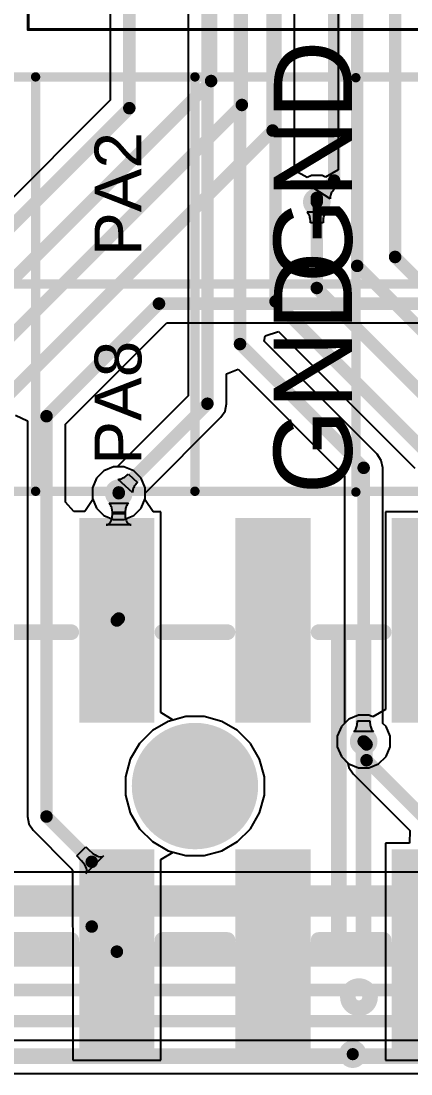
# Model space of a CAD drawing. Header units: millimetres. Extents: x -27 to 79, y -14 to 66.
# Drawn here: x 34 to 40.34, y -2.79 to 14.32 of the extents above; entities that cross this region are included whole.
import ezdxf

# ---------------------------------------------------------------- set-up
doc = ezdxf.new("R2010")
doc.units = ezdxf.units.MM
for name, color, linetype in [('BottomLayer', 5, 'Continuous'), ('BottomOverlay', 54, 'Continuous'), ('BottomSolder', 6, 'Continuous'), ('Mechanical15', 56, 'Continuous'), ('MultiLayer', 9, 'Continuous'), ('PadHoleLayer', 156, 'Continuous'), ('TopLayer', 1, 'Continuous'), ('TopOverlay', 2, 'Continuous'), ('TopPaste', 8, 'Continuous'), ('TopSolder', 216, 'Continuous'), ('ViaHoleLayer', 16, 'Continuous')]:
    doc.layers.add(name, color=color, linetype=linetype)
doc.styles.add('Arial', font='arial.ttf', dxfattribs={"height": 0.2})

msp = doc.modelspace()

# ---------------------------------------------------------------- hatches: boundary and pattern name
at = {"layer": 'BottomLayer'}
h = msp.add_hatch(color=5, dxfattribs=at)
edge = h.paths.add_edge_path()
edge.add_arc((38.81, 11.378), 0.225, 0, 360)
h = msp.add_hatch(color=5, dxfattribs=at)
edge = h.paths.add_edge_path()
edge.add_arc((35.59, 6.647), 0.225, 0, 360)
h = msp.add_hatch(color=5, dxfattribs=at)
edge = h.paths.add_edge_path()
edge.add_arc((36.829, 1.89), 0.925, 0, 360)
h = msp.add_hatch(color=5, dxfattribs=at)
edge = h.paths.add_edge_path()
edge.add_arc((39.572, 2.615), 0.225, 0, 360)
h = msp.add_hatch(color=5, dxfattribs=at)
edge = h.paths.add_edge_path()
edge.add_arc((39.394, -2.465), 0.225, 0, 360)
at = {"layer": 'BottomSolder'}
h = msp.add_hatch(color=6, dxfattribs=at)
edge = h.paths.add_edge_path()
edge.add_arc((36.829, 1.89), 1.027, 0, 360)
at = {"layer": 'MultiLayer'}
h = msp.add_hatch(color=9, dxfattribs=at)
edge = h.paths.add_edge_path()
edge.add_arc((36.829, 1.89), 0.925, 0, 360)
at = {"layer": 'PadHoleLayer'}
h = msp.add_hatch(color=156, dxfattribs=at)
edge = h.paths.add_edge_path()
edge.add_arc((36.829, 1.89), 0.925, 0, 360)
at = {"layer": 'TopLayer'}
h = msp.add_hatch(color=1, dxfattribs=at)
edge = h.paths.add_edge_path()
edge.add_arc((38.81, 11.378), 0.225, 0, 360)
h = msp.add_hatch(color=1, dxfattribs=at)
edge = h.paths.add_edge_path()
edge.add_arc((35.59, 6.647), 0.225, 0, 360)
for points in [[(35.049, 3.02), (35.049, 6.14), (36.069, 6.14), (36.069, 3.02)], [(37.589, 3.02), (37.589, 6.14), (38.609, 6.14), (38.609, 3.02)], [(40.128, 3.02), (40.128, 6.14), (41.148, 6.14), (41.148, 3.02)], [(35.049, -2.36), (35.049, 0.76), (36.069, 0.76), (36.069, -2.36)], [(37.589, -2.36), (37.589, 0.76), (38.609, 0.76), (38.609, -2.36)], [(40.128, -2.36), (40.128, 0.76), (41.148, 0.76), (41.148, -2.36)]]:
    msp.add_hatch(color=1, dxfattribs=at).paths.add_polyline_path(points)
h = msp.add_hatch(color=1, dxfattribs=at)
edge = h.paths.add_edge_path()
edge.add_arc((36.829, 1.89), 0.925, 0, 360)
h = msp.add_hatch(color=1, dxfattribs=at)
edge = h.paths.add_edge_path()
edge.add_arc((39.572, 2.615), 0.225, 0, 360)
h = msp.add_hatch(color=1, dxfattribs=at)
edge = h.paths.add_edge_path()
edge.add_arc((39.394, -2.465), 0.225, 0, 360)
at = {"layer": 'TopPaste'}
for points in [[(35.049, 3.02), (35.049, 6.14), (36.069, 6.14), (36.069, 3.02)], [(37.589, 3.02), (37.589, 6.14), (38.609, 6.14), (38.609, 3.02)], [(40.128, 3.02), (40.128, 6.14), (41.148, 6.14), (41.148, 3.02)], [(35.049, -2.36), (35.049, 0.76), (36.069, 0.76), (36.069, -2.36)], [(37.589, -2.36), (37.589, 0.76), (38.609, 0.76), (38.609, -2.36)], [(40.128, -2.36), (40.128, 0.76), (41.148, 0.76), (41.148, -2.36)]]:
    msp.add_hatch(color=8, dxfattribs=at).paths.add_polyline_path(points)
at = {"layer": 'TopSolder'}
for points in [[(34.947, 2.919), (34.947, 6.242), (36.17, 6.242), (36.17, 2.919)], [(37.487, 2.919), (37.487, 6.242), (38.71, 6.242), (38.71, 2.919)], [(40.027, 2.919), (40.027, 6.242), (41.25, 6.242), (41.25, 2.919)], [(34.947, -2.462), (34.947, 0.862), (36.17, 0.862), (36.17, -2.462)], [(37.487, -2.462), (37.487, 0.862), (38.71, 0.862), (38.71, -2.462)], [(40.027, -2.462), (40.027, 0.862), (41.25, 0.862), (41.25, -2.462)]]:
    msp.add_hatch(color=216, dxfattribs=at).paths.add_polyline_path(points)
h = msp.add_hatch(color=216, dxfattribs=at)
edge = h.paths.add_edge_path()
edge.add_arc((36.829, 1.89), 1.027, 0, 360)
at = {"layer": 'ViaHoleLayer'}
h = msp.add_hatch(color=16, dxfattribs=at)
edge = h.paths.add_edge_path()
edge.add_arc((38.81, 11.378), 0.1, 0, 360)
h = msp.add_hatch(color=16, dxfattribs=at)
edge = h.paths.add_edge_path()
edge.add_arc((35.59, 6.647), 0.1, 0, 360)
h = msp.add_hatch(color=16, dxfattribs=at)
edge = h.paths.add_edge_path()
edge.add_arc((39.572, 2.615), 0.1, 0, 360)
h = msp.add_hatch(color=16, dxfattribs=at)
edge = h.paths.add_edge_path()
edge.add_arc((39.394, -2.465), 0.1, 0, 360)

# ---------------------------------------------------------------- linework, layer by layer
at = {"layer": 'BottomLayer'}
for p, q in [((39.156, 21.219), (39.156, 11.903)), ((36.721, 18.379), (36.721, 8.23)), ((38.449, 11.888), (38.449, 18.438)), ((38.652, 11.776), (38.449, 11.888)), ((38.724, 11.806), (38.652, 11.776)), ((38.895, 11.806), (38.724, 11.806)), ((38.952, 11.782), (38.895, 11.806)), ((39.156, 11.903), (38.952, 11.782)), ((38.663, 11.205), (38.652, 11.217)), ((38.652, 11.217), (38.967, 11.217)), ((38.672, 11.192), (38.663, 11.205)), ((38.681, 11.178), (38.672, 11.192)), ((38.688, 11.163), (38.681, 11.178)), ((38.694, 11.146), (38.688, 11.163)), ((38.699, 11.128), (38.694, 11.146)), ((38.703, 11.108), (38.699, 11.128)), ((38.92, 11.128), (38.916, 11.108)), ((38.925, 11.146), (38.92, 11.128)), ((38.931, 11.163), (38.925, 11.146)), ((38.939, 11.178), (38.931, 11.163)), ((38.947, 11.192), (38.939, 11.178)), ((38.957, 11.205), (38.947, 11.192)), ((38.967, 11.217), (38.957, 11.205)), ((38.707, 11.065), (38.703, 11.108)), ((38.708, 11.042), (38.707, 11.065)), ((38.911, 11.042), (38.708, 11.042)), ((38.912, 11.065), (38.911, 11.042)), ((38.913, 11.087), (38.912, 11.065)), ((38.916, 11.108), (38.913, 11.087)), ((37.969, 9.206), (38.186, 9.276)), ((38.186, 9.276), (40.406, 7.056)), ((37.954, 9.116), (37.969, 9.206)), ((39.791, 7.279), (37.954, 9.116)), ((37.342, 8.584), (37.53, 8.662)), ((37.342, 8.101), (37.342, 8.584)), ((37.53, 8.662), (39.261, 6.931)), ((36.721, 8.23), (35.576, 7.085)), ((37.319, 7.982), (37.342, 8.101)), ((36.024, 6.654), (37.251, 7.881)), ((37.251, 7.881), (37.319, 7.982)), ((39.859, 7.179), (39.791, 7.279)), ((35.505, 7.075), (35.348, 7.01)), ((35.555, 7.075), (35.505, 7.075)), ((35.561, 7.077), (35.555, 7.075)), ((35.566, 7.078), (35.561, 7.077)), ((35.561, 7.077), (35.561, 7.077)), ((35.561, 7.077), (35.561, 7.077)), ((35.569, 7.08), (35.566, 7.078)), ((35.574, 7.083), (35.569, 7.08)), ((35.576, 7.085), (35.574, 7.083)), ((39.882, 7.06), (39.859, 7.179)), ((39.882, 2.924), (39.882, 7.06)), ((35.227, 6.889), (35.162, 6.732)), ((35.348, 7.01), (35.227, 6.889)), ((35.583, 6.872), (35.599, 6.873)), ((35.815, 6.658), (35.583, 6.872)), ((35.599, 6.873), (35.615, 6.876)), ((35.615, 6.876), (35.631, 6.881)), ((35.631, 6.881), (35.647, 6.887)), ((35.647, 6.887), (35.663, 6.895)), ((35.663, 6.895), (35.679, 6.904)), ((35.679, 6.904), (35.696, 6.916)), ((35.696, 6.916), (35.712, 6.928)), ((35.712, 6.928), (35.729, 6.943)), ((35.729, 6.943), (35.746, 6.959)), ((35.746, 6.959), (35.896, 6.822)), ((39.261, 6.931), (39.261, 2.921)), ((35.162, 6.732), (35.162, 6.562)), ((35.817, 6.69), (35.815, 6.674)), ((35.815, 6.674), (35.815, 6.658)), ((35.821, 6.706), (35.817, 6.69)), ((35.826, 6.722), (35.821, 6.706)), ((35.833, 6.738), (35.826, 6.722)), ((35.842, 6.755), (35.833, 6.738)), ((35.853, 6.771), (35.842, 6.755)), ((35.866, 6.788), (35.853, 6.771)), ((35.88, 6.805), (35.866, 6.788)), ((35.896, 6.822), (35.88, 6.805)), ((35.162, 6.562), (35.227, 6.404)), ((35.953, 6.404), (36.018, 6.562)), ((36.018, 6.639), (36.02, 6.648)), ((36.018, 6.562), (36.018, 6.639)), ((36.02, 6.648), (36.021, 6.649)), ((36.021, 6.649), (36.023, 6.652)), ((36.023, 6.652), (36.024, 6.654)), ((35.227, 6.404), (35.348, 6.284)), ((35.833, 6.284), (35.953, 6.404)), ((35.348, 6.284), (35.505, 6.219)), ((35.505, 6.219), (35.675, 6.219)), ((35.675, 6.219), (35.833, 6.284)), ((36.393, 2.941), (36.136, 2.793)), ((36.68, 3.018), (36.393, 2.941)), ((36.977, 3.018), (36.68, 3.018)), ((37.264, 2.941), (36.977, 3.018)), ((37.522, 2.793), (37.264, 2.941)), ((39.258, 2.909), (39.253, 2.902)), ((39.259, 2.912), (39.258, 2.91)), ((39.258, 2.91), (39.258, 2.91)), ((39.258, 2.91), (39.258, 2.909)), ((39.261, 2.918), (39.259, 2.913)), ((39.259, 2.913), (39.259, 2.912)), ((39.261, 2.921), (39.261, 2.918)), ((39.468, 2.905), (39.469, 2.927)), ((39.469, 2.927), (39.47, 2.95)), ((39.47, 2.95), (39.673, 2.95)), ((39.673, 2.95), (39.674, 2.927)), ((39.674, 2.927), (39.678, 2.884)), ((39.883, 2.915), (39.882, 2.924)), ((39.884, 2.913), (39.883, 2.915)), ((39.884, 2.912), (39.884, 2.913)), ((39.885, 2.91), (39.884, 2.912)), ((39.886, 2.909), (39.885, 2.91)), ((39.885, 2.91), (39.885, 2.91)), ((39.89, 2.902), (39.886, 2.909)), ((36.136, 2.793), (35.926, 2.583)), ((37.732, 2.583), (37.522, 2.793)), ((39.209, 2.857), (39.143, 2.7)), ((39.253, 2.902), (39.209, 2.857)), ((39.414, 2.775), (39.425, 2.787)), ((39.729, 2.775), (39.414, 2.775)), ((39.425, 2.787), (39.434, 2.8)), ((39.434, 2.8), (39.443, 2.814)), ((39.443, 2.814), (39.45, 2.83)), ((39.45, 2.83), (39.456, 2.846)), ((39.456, 2.846), (39.461, 2.865)), ((39.461, 2.865), (39.465, 2.884)), ((39.465, 2.884), (39.468, 2.905)), ((39.678, 2.884), (39.682, 2.865)), ((39.682, 2.865), (39.687, 2.846)), ((39.687, 2.846), (39.693, 2.83)), ((39.693, 2.83), (39.701, 2.814)), ((39.701, 2.814), (39.709, 2.8)), ((39.709, 2.8), (39.719, 2.787)), ((39.719, 2.787), (39.729, 2.775)), ((39.935, 2.857), (39.89, 2.902)), ((40, 2.7), (39.935, 2.857)), ((35.926, 2.583), (35.778, 2.326)), ((37.88, 2.326), (37.732, 2.583)), ((39.143, 2.7), (39.143, 2.529)), ((40, 2.529), (40, 2.7)), ((39.143, 2.529), (39.209, 2.372)), ((39.935, 2.372), (40, 2.529)), ((35.778, 2.326), (35.701, 2.039)), ((37.957, 2.039), (37.88, 2.326)), ((39.209, 2.372), (39.329, 2.252)), ((39.329, 2.252), (39.486, 2.186)), ((39.657, 2.186), (39.814, 2.252)), ((39.814, 2.252), (39.935, 2.372)), ((39.486, 2.186), (39.657, 2.186)), ((35.701, 2.039), (35.701, 1.742)), ((37.957, 1.742), (37.957, 2.039)), ((35.701, 1.742), (35.778, 1.455)), ((37.88, 1.455), (37.957, 1.742)), ((35.778, 1.455), (35.926, 1.197)), ((37.732, 1.197), (37.88, 1.455)), ((35.926, 1.197), (36.136, 0.987)), ((37.522, 0.987), (37.732, 1.197)), ((36.136, 0.987), (36.393, 0.839)), ((37.264, 0.839), (37.522, 0.987)), ((36.393, 0.839), (36.68, 0.762)), ((36.68, 0.762), (36.977, 0.762)), ((36.977, 0.762), (37.264, 0.839)), ((44.852, 0.49), (25.439, 0.49)), ((20.62, -2.239), (47.125, -2.239)), ((71.657, -2.786), (4.311, -2.786))]:
    msp.add_line(p, q, dxfattribs=at)
for points, const_width in [([(40.083, 10.485), (40.083, 21.915)], 0.203), ([(39.466, 10.34), (39.466, 21.516)], 0.203), ([(38.138, 9.763), (38.138, 18.744)], 0.203), ([(37.032, 8.101), (37.032, 18.634)], 0.203), ([(37.561, 9.07), (37.561, 17.982)], 0.203), ([(38.81, 9.981), (38.81, 11.378)], 0.203), ([(39.466, 10.34), (44.245, 5.561)], 0.203), ([(40.083, 10.485), (43.382, 7.187)], 0.203), ([(38.81, 9.981), (43.712, 5.078)], 0.203), ([(38.138, 9.763), (40.842, 7.06)], 0.203), ([(37.561, 9.07), (39.572, 7.06)], 0.203), ([(35.59, 6.66), (37.032, 8.101)], 0.203), ([(39.572, 2.615), (39.572, 7.06)], 0.203), ([(35.59, 6.647), (35.59, 6.66)], 0.203), ([(25.246, 0.024), (59.13, 0.024)], 0.508), ([(22.325, -0.84), (52.145, -0.84)], 0.406), ([(21.106, -1.424), (49.813, -1.424)], 0.203), ([(20.62, -1.928), (47.42, -1.928)], 0.203)]:
    msp.add_lwpolyline(points, dxfattribs=dict(at, const_width=const_width))
at = {"layer": 'BottomLayer', "const_width": 0.102}
for points in [[(38.759, 11.378, 1), (38.86, 11.378, 1)], [(39.416, 10.34, 1), (39.517, 10.34, 1)], [(39.416, 10.34, 1), (39.517, 10.34, 1)], [(40.032, 10.485, 1), (40.134, 10.485, 1)], [(40.032, 10.485, 1), (40.134, 10.485, 1)], [(38.759, 9.981, 1), (38.86, 9.981, 1)], [(38.759, 9.981, 1), (38.86, 9.981, 1)], [(38.088, 9.763, 1), (38.189, 9.763, 1)], [(38.088, 9.763, 1), (38.189, 9.763, 1)], [(37.511, 9.07, 1), (37.612, 9.07, 1)], [(37.511, 9.07, 1), (37.612, 9.07, 1)], [(36.981, 8.101, 1), (37.082, 8.101, 1)], [(36.981, 8.101, 1), (37.082, 8.101, 1)], [(39.521, 7.06, 1), (39.622, 7.06, 1)], [(39.521, 7.06, 1), (39.622, 7.06, 1)], [(35.539, 6.66, 1), (35.641, 6.66, 1)], [(35.539, 6.66, 1), (35.641, 6.66, 1)], [(35.539, 6.647, 1), (35.641, 6.647, 1)], [(39.521, 2.615, 1), (39.622, 2.615, 1)]]:
    msp.add_lwpolyline(points, format="xyb", close=True, dxfattribs=at)
at = {"layer": 'BottomOverlay', "const_width": 0.254}
msp.add_lwpolyline([(3.5, -2.5), (72.5, -2.5)], dxfattribs=at)
at = {"layer": 'Mechanical15', "const_width": 0.05}
for points in [[(34.117, 14.178), (34.117, 27.628)], [(34.117, 14.178), (47.567, 14.178)]]:
    msp.add_lwpolyline(points, dxfattribs=at)
at = {"layer": 'Mechanical15'}
for points, const_width in [([(34.104, 14.178, 1), (34.129, 14.178, 1)], 0.025), ([(34.104, 14.178, 1), (34.129, 14.178, 1)], 0.025), ([(37.229, 1.89, 1), (36.429, 1.89, 1)], 0.8), ([(36.229, 1.89, 1), (36.629, 1.89, 1)], 0.4), ([(37.029, 1.89, 1), (37.429, 1.89, 1)], 0.4)]:
    msp.add_lwpolyline(points, format="xyb", close=True, dxfattribs=dict(at, const_width=const_width))
at = {"layer": 'TopLayer'}
for p, q in [((35.451, 15.315), (35.451, 13.03)), ((35.451, 13.03), (29.014, 6.594)), ((38.838, 11.63), (38.853, 11.641)), ((38.853, 11.641), (38.886, 11.666)), ((38.886, 11.666), (38.902, 11.681)), ((38.902, 11.681), (38.919, 11.698)), ((38.919, 11.698), (39.098, 11.589)), ((38.765, 11.598), (38.779, 11.602)), ((39.029, 11.427), (38.765, 11.598)), ((38.779, 11.602), (38.793, 11.607)), ((38.793, 11.607), (38.808, 11.613)), ((38.808, 11.613), (38.823, 11.621)), ((38.823, 11.621), (38.838, 11.63)), ((39.028, 11.474), (39.026, 11.458)), ((39.032, 11.489), (39.028, 11.474)), ((39.038, 11.506), (39.032, 11.489)), ((39.046, 11.522), (39.038, 11.506)), ((39.056, 11.538), (39.046, 11.522)), ((39.068, 11.555), (39.056, 11.538)), ((39.082, 11.572), (39.068, 11.555)), ((39.098, 11.589), (39.082, 11.572)), ((39.026, 11.458), (39.027, 11.442)), ((39.027, 11.442), (39.029, 11.427)), ((34.726, 7.769), (36.373, 9.416)), ((36.373, 9.416), (40.461, 9.416)), ((33.911, 7.917), (34.105, 7.825)), ((34.105, 7.825), (34.105, 1.395)), ((34.726, 6.502), (34.726, 7.769)), ((35.505, 7.075), (35.348, 7.01)), ((35.675, 7.075), (35.505, 7.075)), ((35.833, 7.01), (35.675, 7.075)), ((35.227, 6.889), (35.162, 6.732)), ((35.348, 7.01), (35.227, 6.889)), ((35.953, 6.889), (35.833, 7.01)), ((36.018, 6.732), (35.953, 6.889)), ((35.162, 6.732), (35.162, 6.562)), ((36.018, 6.562), (36.018, 6.732)), ((34.858, 6.348), (34.726, 6.502)), ((35.168, 6.547), (35.038, 6.352)), ((35.162, 6.562), (35.168, 6.547)), ((36.012, 6.547), (36.018, 6.562)), ((36.148, 6.343), (36.012, 6.547)), ((35.038, 6.352), (34.858, 6.348)), ((35.443, 6.475), (35.433, 6.486)), ((35.433, 6.486), (35.748, 6.486)), ((35.453, 6.462), (35.443, 6.475)), ((35.461, 6.447), (35.453, 6.462)), ((35.468, 6.432), (35.461, 6.447)), ((35.475, 6.415), (35.468, 6.432)), ((35.48, 6.397), (35.475, 6.415)), ((35.484, 6.377), (35.48, 6.397)), ((35.488, 6.335), (35.484, 6.377)), ((35.488, 6.301), (35.489, 6.34)), ((35.489, 6.311), (35.488, 6.335)), ((35.489, 6.34), (35.692, 6.34)), ((35.694, 6.357), (35.692, 6.335)), ((35.692, 6.34), (35.693, 6.301)), ((35.692, 6.335), (35.692, 6.311)), ((35.697, 6.377), (35.694, 6.357)), ((35.701, 6.397), (35.697, 6.377)), ((35.706, 6.415), (35.701, 6.397)), ((35.712, 6.432), (35.706, 6.415)), ((35.719, 6.447), (35.712, 6.432)), ((35.728, 6.462), (35.719, 6.447)), ((35.737, 6.475), (35.728, 6.462)), ((35.748, 6.486), (35.737, 6.475)), ((36.272, 6.343), (36.148, 6.343)), ((36.272, 3.085), (36.272, 6.343)), ((40.531, 6.343), (39.925, 6.343)), ((39.925, 6.343), (39.925, 3.132)), ((35.439, 6.153), (35.452, 6.167)), ((35.452, 6.167), (35.463, 6.186)), ((35.463, 6.186), (35.472, 6.208)), ((35.472, 6.208), (35.479, 6.235)), ((35.479, 6.235), (35.485, 6.266)), ((35.485, 6.266), (35.488, 6.301)), ((35.692, 6.311), (35.489, 6.311)), ((35.693, 6.301), (35.696, 6.266)), ((35.696, 6.266), (35.701, 6.235)), ((35.701, 6.235), (35.708, 6.208)), ((35.708, 6.208), (35.717, 6.186)), ((35.717, 6.186), (35.728, 6.167)), ((35.728, 6.167), (35.742, 6.153)), ((35.387, 6.134), (35.406, 6.136)), ((35.793, 6.134), (35.387, 6.134)), ((35.406, 6.136), (35.424, 6.142)), ((35.424, 6.142), (35.439, 6.153)), ((35.742, 6.153), (35.757, 6.142)), ((35.757, 6.142), (35.774, 6.136)), ((35.774, 6.136), (35.793, 6.134)), ((36.475, 2.963), (36.272, 3.085)), ((39.925, 3.132), (39.722, 3.016)), ((36.68, 3.018), (36.475, 2.963)), ((36.977, 3.018), (36.68, 3.018)), ((37.264, 2.941), (36.977, 3.018)), ((37.522, 2.793), (37.264, 2.941)), ((39.329, 2.978), (39.209, 2.857)), ((39.486, 3.043), (39.329, 2.978)), ((39.657, 3.043), (39.486, 3.043)), ((39.722, 3.016), (39.657, 3.043)), ((37.732, 2.583), (37.522, 2.793)), ((39.209, 2.857), (39.143, 2.7)), ((37.88, 2.326), (37.732, 2.583)), ((39.143, 2.7), (39.143, 2.529)), ((39.143, 2.529), (39.209, 2.372)), ((37.957, 2.039), (37.88, 2.326)), ((39.209, 2.372), (39.317, 2.264)), ((39.317, 2.264), (39.332, 2.191)), ((39.332, 2.191), (39.399, 2.09)), ((39.399, 2.09), (40.322, 1.166)), ((37.957, 1.742), (37.957, 2.039)), ((37.88, 1.455), (37.957, 1.742)), ((34.105, 1.395), (34.128, 1.277)), ((37.732, 1.197), (37.88, 1.455)), ((34.128, 1.277), (34.196, 1.176)), ((37.522, 0.987), (37.732, 1.197)), ((34.196, 1.176), (34.797, 0.575)), ((40.322, 1.166), (40.315, 0.963)), ((34.908, 0.759), (35.054, 0.901)), ((35.054, 0.901), (35.096, 0.86)), ((35.096, 0.86), (35.171, 0.797)), ((37.264, 0.839), (37.522, 0.987)), ((40.315, 0.963), (39.925, 0.963)), ((39.925, 0.963), (39.925, -2.563)), ((34.984, 0.678), (34.908, 0.759)), ((35.341, 0.754), (35.055, 0.472)), ((35.171, 0.797), (35.204, 0.773)), ((35.204, 0.773), (35.234, 0.756)), ((35.234, 0.756), (35.261, 0.744)), ((35.261, 0.744), (35.286, 0.738)), ((35.286, 0.738), (35.307, 0.738)), ((35.307, 0.738), (35.326, 0.743)), ((35.326, 0.743), (35.341, 0.754)), ((36.272, 0.695), (36.475, 0.817)), ((36.272, -2.563), (36.272, 0.695)), ((36.475, 0.817), (36.68, 0.762)), ((36.68, 0.762), (36.977, 0.762)), ((36.977, 0.762), (37.264, 0.839)), ((34.797, 0.575), (34.827, 0.542)), ((34.827, 0.542), (34.84, 0.526)), ((34.84, 0.526), (34.84, -0.392)), ((35.013, 0.642), (34.984, 0.678)), ((35.036, 0.609), (35.013, 0.642)), ((35.054, 0.578), (35.036, 0.609)), ((35.065, 0.551), (35.054, 0.578)), ((35.071, 0.527), (35.065, 0.551)), ((35.072, 0.505), (35.071, 0.527)), ((35.055, 0.472), (35.066, 0.487)), ((35.066, 0.487), (35.072, 0.505)), ((34.84, -0.392), (34.846, -0.422)), ((34.846, -0.422), (34.846, -2.563)), ((34.846, -2.563), (36.272, -2.563)), ((39.925, -2.563), (41.352, -2.563)), ((71.657, -2.786), (4.311, -2.786))]:
    msp.add_line(p, q, dxfattribs=at)
at = {"layer": 'TopLayer', "const_width": 0.203}
for points in [[(35.762, 12.902), (35.762, 15.315)], [(37.092, 13.343), (37.092, 15.165)], [(37.592, 12.954), (37.592, 15.165)], [(38.092, 12.539), (38.092, 15.165)], [(39.092, 11.726), (39.092, 15.165)], [(30.479, 6.73), (37.092, 13.343)], [(29.234, 6.374), (35.762, 12.902)], [(31.977, 7.339), (37.592, 12.954)], [(33.019, 7.466), (38.092, 12.539)], [(38.81, 11.444), (39.092, 11.726)], [(38.81, 11.378), (38.81, 11.444)], [(34.415, 7.898), (36.244, 9.727)], [(36.244, 9.727), (40.461, 9.727)], [(34.415, 1.395), (34.415, 7.898)], [(35.59, 4.611), (35.59, 6.647)], [(35.559, 4.58), (35.59, 4.611)], [(39.572, 2.615), (39.619, 2.567)], [(39.619, 2.309), (39.619, 2.567)], [(39.619, 2.309), (40.638, 1.29)], [(34.415, 1.395), (35.15, 0.66)], [(35.15, -0.392), (35.15, 0.66)], [(35.15, -0.392), (35.559, -0.8)]]:
    msp.add_lwpolyline(points, dxfattribs=at)
at = {"layer": 'TopLayer', "const_width": 0.102}
for points in [[(37.041, 13.343, 1), (37.142, 13.343, 1)], [(37.041, 13.343, 1), (37.142, 13.343, 1)], [(35.711, 12.902, 1), (35.812, 12.902, 1)], [(35.711, 12.902, 1), (35.812, 12.902, 1)], [(37.541, 12.954, 1), (37.642, 12.954, 1)], [(37.541, 12.954, 1), (37.642, 12.954, 1)], [(38.041, 12.539, 1), (38.142, 12.539, 1)], [(38.041, 12.539, 1), (38.142, 12.539, 1)], [(39.041, 11.726, 1), (39.142, 11.726, 1)], [(39.041, 11.726, 1), (39.142, 11.726, 1)], [(38.759, 11.444, 1), (38.86, 11.444, 1)], [(38.759, 11.444, 1), (38.86, 11.444, 1)], [(38.759, 11.378, 1), (38.86, 11.378, 1)], [(36.193, 9.727, 1), (36.295, 9.727, 1)], [(36.193, 9.727, 1), (36.295, 9.727, 1)], [(34.365, 7.898, 1), (34.466, 7.898, 1)], [(34.365, 7.898, 1), (34.466, 7.898, 1)], [(35.539, 6.647, 1), (35.641, 6.647, 1)], [(35.508, 4.58, 1), (35.61, 4.58, 1)], [(35.539, 4.611, 1), (35.641, 4.611, 1)], [(35.539, 4.611, 1), (35.641, 4.611, 1)], [(39.521, 2.615, 1), (39.622, 2.615, 1)], [(39.568, 2.567, 1), (39.67, 2.567, 1)], [(39.568, 2.567, 1), (39.67, 2.567, 1)], [(39.568, 2.309, 1), (39.67, 2.309, 1)], [(39.568, 2.309, 1), (39.67, 2.309, 1)], [(34.365, 1.395, 1), (34.466, 1.395, 1)], [(34.365, 1.395, 1), (34.466, 1.395, 1)], [(35.1, 0.66, 1), (35.201, 0.66, 1)], [(35.1, 0.66, 1), (35.201, 0.66, 1)], [(35.1, -0.392, 1), (35.201, -0.392, 1)], [(35.1, -0.392, 1), (35.201, -0.392, 1)], [(35.508, -0.8, 1), (35.61, -0.8, 1)]]:
    msp.add_lwpolyline(points, format="xyb", close=True, dxfattribs=at)
at = {"layer": 'TopOverlay'}
for points, const_width in [([(21.715, 13.41), (51.637, 13.41)], 0.152), ([(34.238, 6.679), (34.238, 13.41)], 0.152), ([(36.828, 6.679), (36.828, 13.41)], 0.152), ([(39.445, 6.666), (39.445, 13.397)], 0.152), ([(21.715, 10.044), (51.637, 10.044)], 0.152), ([(21.715, 6.679), (51.637, 6.679)], 0.152), ([(33.76, 4.39), (34.818, 4.39)], 0.254), ([(36.3, 4.39), (37.358, 4.39)], 0.254), ([(38.84, 4.39), (39.569, 4.39)], 0.254), ([(39.168, -0.61), (39.168, 4.39)], 0.254), ([(39.168, 4.39), (39.897, 4.39)], 0.254), ([(39.569, -0.61), (39.569, 4.39)], 0.254), ([(33.76, -0.61), (34.818, -0.61)], 0.254), ([(36.3, -0.61), (37.358, -0.61)], 0.254), ([(38.84, -0.61), (39.569, -0.61)], 0.254), ([(39.168, -0.61), (39.897, -0.61)], 0.254)]:
    msp.add_lwpolyline(points, dxfattribs=dict(at, const_width=const_width))
for points, const_width in [([(34.2, 13.41, 1), (34.276, 13.41, 1)], 0.0762), ([(36.79, 13.41, 1), (36.867, 13.41, 1)], 0.0762), ([(39.407, 13.397, 1), (39.483, 13.397, 1)], 0.0762), ([(34.2, 6.679, 1), (34.276, 6.679, 1)], 0.0762), ([(36.79, 6.679, 1), (36.867, 6.679, 1)], 0.0762), ([(39.407, 6.666, 1), (39.483, 6.666, 1)], 0.0762), ([(34.754, 4.39, 1), (34.881, 4.39, 1)], 0.127), ([(36.236, 4.39, 1), (36.363, 4.39, 1)], 0.127), ([(37.294, 4.39, 1), (37.421, 4.39, 1)], 0.127), ([(38.776, 4.39, 1), (38.903, 4.39, 1)], 0.127), ([(39.105, 4.39, 1), (39.232, 4.39, 1)], 0.127), ([(39.105, 4.39, 1), (39.232, 4.39, 1)], 0.127), ([(39.505, 4.39, 1), (39.632, 4.39, 1)], 0.127), ([(39.505, 4.39, 1), (39.632, 4.39, 1)], 0.127), ([(39.834, 4.39, 1), (39.961, 4.39, 1)], 0.127), ([(34.754, -0.61, 1), (34.881, -0.61, 1)], 0.127), ([(36.236, -0.61, 1), (36.363, -0.61, 1)], 0.127), ([(37.294, -0.61, 1), (37.421, -0.61, 1)], 0.127), ([(38.776, -0.61, 1), (38.903, -0.61, 1)], 0.127), ([(39.105, -0.61, 1), (39.232, -0.61, 1)], 0.127), ([(39.105, -0.61, 1), (39.232, -0.61, 1)], 0.127), ([(39.505, -0.61, 1), (39.632, -0.61, 1)], 0.127), ([(39.505, -0.61, 1), (39.632, -0.61, 1)], 0.127), ([(39.834, -0.61, 1), (39.961, -0.61, 1)], 0.127), ([(39.675, -1.539, 1), (39.316, -1.539, 1)], 0.254), ([(39.252, -1.539, 1), (39.379, -1.539, 1)], 0.127), ([(39.612, -1.539, 1), (39.739, -1.539, 1)], 0.127)]:
    msp.add_lwpolyline(points, format="xyb", close=True, dxfattribs=dict(at, const_width=const_width))

# ---------------------------------------------------------------- texts
at = {"layer": 'TopOverlay', "style": 'Arial'}
for s, height, p in [('GND', 1.27, (39.38, 10.059)), ('PA2', 0.762, (35.959, 10.502)), ('GND', 1.27, (39.38, 6.63)), ('PA8', 0.762, (35.959, 7.111))]:
    msp.add_text(s, height=height, rotation=90, dxfattribs=at).set_placement(p)

doc.saveas('drawing.dxf')
